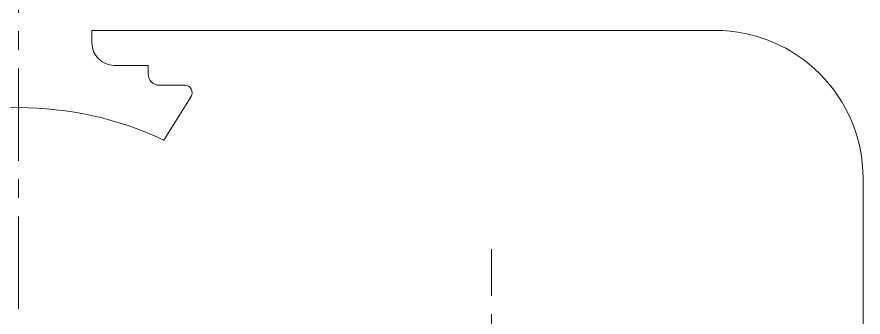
# Model space of a CAD drawing. Header units: millimetres. Extents: x -394 to 6212, y -2458 to 809.
# Drawn here: x 2861.34 to 2884.23, y -1827.68 to -1819.57 of the extents above; entities that cross this region are included whole.
import ezdxf

# ---------------------------------------------------------------- set-up
doc = ezdxf.new("R2010")
doc.units = ezdxf.units.MM
doc.linetypes.add('CENTERX2', pattern=[4, 2.5, -0.5, 0.5, -0.5])
doc.layers.add('1', color=1, linetype='Continuous', lineweight=18, true_color=0xff0000)
doc.layers.add('3', color=3, linetype='CENTERX2', lineweight=18, true_color=0x00ff00)

msp = doc.modelspace()

# ---------------------------------------------------------------- linework, layer by layer
at = {"layer": '1'}
for p, q in [((2880.23314, -1819.93368), (2863.37127, -1819.93368)), ((2863.37127, -1820.27687), (2863.37127, -1819.93368)), ((2863.97127, -1820.87687), (2864.89739, -1820.87687)), ((2864.89739, -1820.87687), (2864.89739, -1821.11502)), ((2865.19739, -1821.41502), (2865.88294, -1821.41502)), ((2866.0525, -1821.72108), (2865.31803, -1822.89517)), ((2884.23314, -1823.93368), (2884.23314, -1889.18445))]:
    msp.add_line(p, q, dxfattribs=at)
for centre, radius, start, end in [((2880.23314, -1823.93368), 4, 0, 90), ((2863.97127, -1820.27687), 0.6, 180, 270), ((2865.19739, -1821.11502), 0.3, 180, 270), ((2865.88294, -1821.61502), 0.2, 327.971323, 90), ((2861.37006, -1831.23162), 9.21174, 89.910349, 115.179253), ((2861.39889, -1831.23162), 9.21174, 64.820747, 90.089651)]:
    msp.add_arc(centre, radius, start, end, dxfattribs=at)
at = {"layer": '3'}
for p, q in [((2861.38447, -1895.45793), (2861.38447, -1816.37768)), ((2874.18447, -1843.09929), (2874.18447, -1825.83885))]:
    msp.add_line(p, q, dxfattribs=at)

doc.saveas('drawing.dxf')
